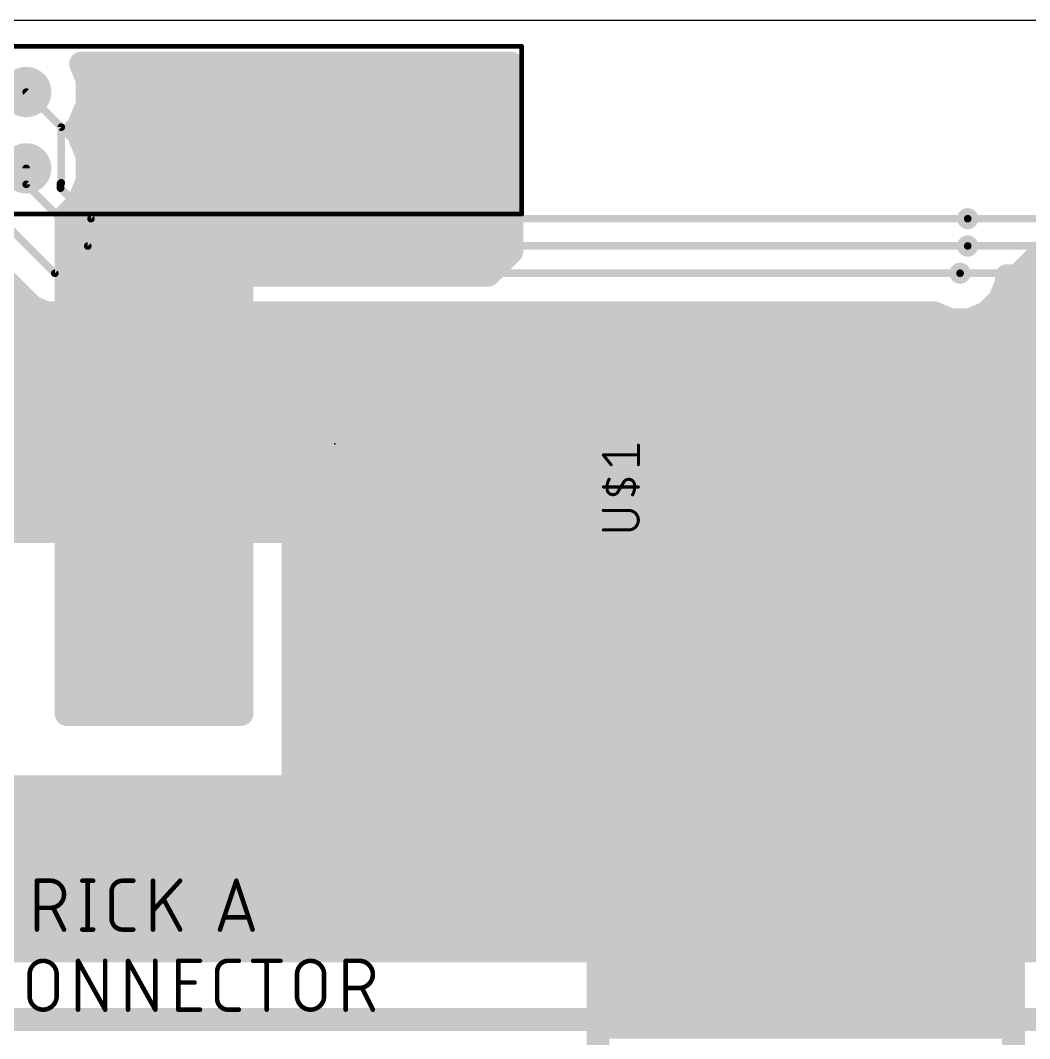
# Model space of a CAD drawing. Extents: x 0 to 6.01, y 0 to 3.
# Drawn here: x 1.967 to 3.291, y 1.665 to 3 of the extents above; entities that cross this region are included whole.
import ezdxf

# ---------------------------------------------------------------- set-up
doc = ezdxf.new("R2010")
doc.units = 0
for name, color, linetype in [('1', 12, 'CONTINUOUS'), ('16', 132, 'CONTINUOUS'), ('17', 110, 'CONTINUOUS'), ('18', 110, 'CONTINUOUS'), ('20', 31, 'CONTINUOUS'), ('21', 253, 'CONTINUOUS'), ('23', 53, 'CONTINUOUS'), ('25', 253, 'CONTINUOUS')]:
    doc.layers.add(name, color=color, linetype=linetype)

# ---------------------------------------------------------------- blocks, each defined once
blk = doc.blocks.new('RECT')
blk.add_solid([(-0.5, -0.5), (0.5, -0.5), (-0.5, 0.5), (0.5, 0.5)])
blk = doc.blocks.new('ROUNDP')
at = {"const_width": 0.5}
blk.add_lwpolyline([(0, -0.25, 1), (0, 0.25, 1), (0, -0.25)], format="xyb", dxfattribs=at)
blk = doc.blocks.new('ROUNDV')
at = {"const_width": 0.5}
blk.add_lwpolyline([(0, -0.25, 1), (0, 0.25, 1), (0, -0.25)], format="xyb", dxfattribs=at)

msp = doc.modelspace()

# ---------------------------------------------------------------- linework, layer by layer
at = {"layer": '1'}
for points, const_width in [([(2.056, 2.922112), (2.047348, 2.943)], 0.032), ([(2.047348, 2.943), (2.611, 2.943)], 0.032), ([(2.611, 2.943), (2.611, 2.697)], 0.032), ([(2.056, 2.889888), (2.056, 2.922112)], 0.032), ([(2.056, 2.912), (2.611, 2.912)], 0.032), ([(2.043668, 2.860117), (2.056, 2.889888)], 0.032), ([(2.051904, 2.88), (2.611, 2.88)], 0.032), ([(2.039551, 2.856), (2.043668, 2.860117)], 0.032), ([(2.043668, 2.851883), (2.039551, 2.856)], 0.032), ([(2.056, 2.822112), (2.043668, 2.851883)], 0.032), ([(2.045277, 2.848), (2.611, 2.848)], 0.032), ([(2.056, 2.789888), (2.056, 2.822112)], 0.032), ([(2.056, 2.816), (2.611, 2.816)], 0.032), ([(2.043668, 2.760117), (2.056, 2.789888)], 0.032), ([(2.053561, 2.784), (2.611, 2.784)], 0.032), ([(2.028491, 2.744939), (2.043668, 2.760117)], 0.032), ([(2.035551, 2.752), (2.611, 2.752)], 0.032), ([(2.028491, 2.091), (2.028491, 2.744939)], 0.032), ([(4.17, 2.74), (3.21, 2.74)], 0.01), ([(2.028491, 2.72), (2.611, 2.72)], 0.032), ([(2.611, 2.697), (2.581, 2.667)], 0.032), ([(2.028491, 2.688), (2.602, 2.688)], 0.032), ([(4.22422, 2.70422), (3.21, 2.70422)], 0.01), ([(2.028491, 2.656), (2.257, 2.656)], 0.032), ([(2.581, 2.667), (2.257, 2.667)], 0.032), ([(2.257, 2.667), (2.257, 2.091)], 0.032), ([(4.158441, 2.668441), (3.2, 2.668441)], 0.01), ([(2.028491, 2.624), (2.257, 2.624)], 0.032), ([(2.028491, 2.592), (2.257, 2.592)], 0.032), ([(2.028491, 2.56), (2.257, 2.56)], 0.032), ([(2.33, 1.99), (2.33, 2.55)], 0.04), ([(2.33, 2.55), (4.15, 2.55)], 0.04), ([(2.028491, 2.528), (2.257, 2.528)], 0.032), ([(2.33, 2.52), (4.18, 2.52)], 0.04), ([(2.028491, 2.496), (2.257, 2.496)], 0.032), ([(2.33, 2.48), (4.22, 2.48)], 0.04), ([(2.028491, 2.464), (2.257, 2.464)], 0.032), ([(2.33, 2.44), (4.26, 2.44)], 0.04), ([(2.028491, 2.432), (2.257, 2.432)], 0.032), ([(2.33, 2.4), (4.275, 2.4)], 0.04), ([(2.028491, 2.4), (2.257, 2.4)], 0.032), ([(2.028491, 2.368), (2.257, 2.368)], 0.032), ([(2.33, 2.36), (4.275, 2.36)], 0.04), ([(2.028491, 2.336), (2.257, 2.336)], 0.032), ([(2.33, 2.32), (4.275, 2.32)], 0.04), ([(2.028491, 2.304), (2.257, 2.304)], 0.032), ([(2.33, 2.28), (4.275, 2.28)], 0.04), ([(2.028491, 2.272), (2.257, 2.272)], 0.032), ([(2.33, 2.24), (4.275, 2.24)], 0.04), ([(2.028491, 2.24), (2.257, 2.24)], 0.032), ([(2.028491, 2.208), (2.257, 2.208)], 0.032), ([(2.33, 2.2), (4.275, 2.2)], 0.04), ([(2.028491, 2.176), (2.257, 2.176)], 0.032), ([(2.33, 2.16), (4.275, 2.16)], 0.04), ([(2.028491, 2.144), (2.257, 2.144)], 0.032), ([(2.33, 2.12), (4.275, 2.12)], 0.04), ([(2.028491, 2.112), (2.257, 2.112)], 0.032), ([(2.257, 2.091), (2.028491, 2.091)], 0.032), ([(2.33, 2.08), (4.275, 2.08)], 0.04), ([(2.33, 2.04), (4.275, 2.04)], 0.04), ([(2.33, 2), (4.275, 2)], 0.04), ([(0.1, 1.99), (2.33, 1.99)], 0.04), ([(0.1, 1.96), (4.26, 1.96)], 0.04), ([(0.1, 1.92), (4.22, 1.92)], 0.04), ([(0.1, 1.88), (4.18, 1.88)], 0.04), ([(0.1, 1.84), (4.14, 1.84)], 0.04), ([(0.1, 1.8), (4.1, 1.8)], 0.04), ([(4.085, 1.785), (0.735, 1.785)], 0.04), ([(3.41, 1.69), (1.384, 1.69)], 0.03)]:
    msp.add_lwpolyline(points, dxfattribs=dict(at, const_width=const_width))
for points, const_width in [([(2.054739, 2.946061, 1), (2.039957, 2.939939)], 0.016), ([(2.047348, 2.951, 1), (2.047348, 2.935)], 0.016), ([(2.619, 2.943, 1), (2.603, 2.943)], 0.016), ([(2.611, 2.935, 1), (2.611, 2.951)], 0.016), ([(2.064, 2.922112, 1), (2.048, 2.922112)], 0.016), ([(2.056, 2.92, 1), (2.056, 2.904)], 0.016), ([(2.048609, 2.91905, 1), (2.063391, 2.925173)], 0.016), ([(2.611, 2.904, 1), (2.611, 2.92)], 0.016), ([(2.048, 2.889888, 1), (2.064, 2.889888)], 0.016), ([(2.063391, 2.886827, 1), (2.048609, 2.892949)], 0.016), ([(2.051904, 2.888, 1), (2.051904, 2.872)], 0.016), ([(2.611, 2.872, 1), (2.611, 2.888)], 0.016), ([(2.045208, 2.861657, 1), (2.033894, 2.850343)], 0.016), ([(2.036277, 2.863179, 1), (2.051059, 2.857056)], 0.016), ([(2.049325, 2.85446, 1), (2.038012, 2.865774)], 0.016), ([(2.033894, 2.861657, 1), (2.045208, 2.850343)], 0.016), ([(2.051059, 2.854944, 1), (2.036277, 2.848821)], 0.016), ([(2.045277, 2.856, 1), (2.045277, 2.84)], 0.016), ([(2.038012, 2.846226, 1), (2.049325, 2.85754)], 0.016), ([(2.611, 2.84, 1), (2.611, 2.856)], 0.016), ([(2.064, 2.822112, 1), (2.048, 2.822112)], 0.016), ([(2.056, 2.824, 1), (2.056, 2.808)], 0.016), ([(2.048609, 2.81905, 1), (2.063391, 2.825173)], 0.016), ([(2.611, 2.808, 1), (2.611, 2.824)], 0.016), ([(2.063391, 2.786827, 1), (2.048609, 2.792949)], 0.016), ([(2.053561, 2.792, 1), (2.053561, 2.776)], 0.016), ([(2.048, 2.789888, 1), (2.064, 2.789888)], 0.016), ([(2.611, 2.776, 1), (2.611, 2.792)], 0.016), ([(2.035551, 2.76, 1), (2.035551, 2.744)], 0.016), ([(2.036277, 2.763179, 1), (2.051059, 2.757056)], 0.016), ([(2.049325, 2.75446, 1), (2.038012, 2.765774)], 0.016), ([(2.611, 2.744, 1), (2.611, 2.76)], 0.016), ([(2.036491, 2.744939, 1), (2.020491, 2.744939)], 0.016), ([(2.022834, 2.750596, 1), (2.034148, 2.739282)], 0.016), ([(3.21, 2.7425, 1), (3.21, 2.7375)], 0.005), ([(2.028491, 2.728, 1), (2.028491, 2.712)], 0.016), ([(2.611, 2.712, 1), (2.611, 2.728)], 0.016), ([(2.616657, 2.691343, 1), (2.605343, 2.702657)], 0.016), ([(2.028491, 2.696, 1), (2.028491, 2.68)], 0.016), ([(2.602, 2.68, 1), (2.602, 2.696)], 0.016), ([(2.603, 2.697, 1), (2.619, 2.697)], 0.016), ([(3.21, 2.70672, 1), (3.21, 2.70172)], 0.005), ([(2.028491, 2.664, 1), (2.028491, 2.648)], 0.016), ([(2.257, 2.675, 1), (2.257, 2.659)], 0.016), ([(2.265, 2.667, 1), (2.249, 2.667)], 0.016), ([(2.257, 2.648, 1), (2.257, 2.664)], 0.016), ([(2.575343, 2.672657, 1), (2.586657, 2.661343)], 0.016), ([(2.581, 2.659, 1), (2.581, 2.675)], 0.016), ([(3.2, 2.670941, 1), (3.2, 2.665941)], 0.005), ([(2.028491, 2.632, 1), (2.028491, 2.616)], 0.016), ([(2.257, 2.616, 1), (2.257, 2.632)], 0.016), ([(2.028491, 2.6, 1), (2.028491, 2.584)], 0.016), ([(2.257, 2.584, 1), (2.257, 2.6)], 0.016), ([(2.028491, 2.568, 1), (2.028491, 2.552)], 0.016), ([(2.257, 2.552, 1), (2.257, 2.568)], 0.016), ([(2.34, 2.55, 1), (2.32, 2.55)], 0.02), ([(2.33, 2.56, 1), (2.33, 2.54)], 0.02), ([(2.028491, 2.536, 1), (2.028491, 2.52)], 0.016), ([(2.257, 2.52, 1), (2.257, 2.536)], 0.016), ([(2.33, 2.53, 1), (2.33, 2.51)], 0.02), ([(2.028491, 2.504, 1), (2.028491, 2.488)], 0.016), ([(2.257, 2.488, 1), (2.257, 2.504)], 0.016), ([(2.33, 2.49, 1), (2.33, 2.47)], 0.02), ([(2.028491, 2.472, 1), (2.028491, 2.456)], 0.016), ([(2.257, 2.456, 1), (2.257, 2.472)], 0.016), ([(2.33, 2.45, 1), (2.33, 2.43)], 0.02), ([(2.028491, 2.44, 1), (2.028491, 2.424)], 0.016), ([(2.257, 2.424, 1), (2.257, 2.44)], 0.016), ([(2.33, 2.41, 1), (2.33, 2.39)], 0.02), ([(2.028491, 2.408, 1), (2.028491, 2.392)], 0.016), ([(2.257, 2.392, 1), (2.257, 2.408)], 0.016), ([(2.028491, 2.376, 1), (2.028491, 2.36)], 0.016), ([(2.257, 2.36, 1), (2.257, 2.376)], 0.016), ([(2.33, 2.37, 1), (2.33, 2.35)], 0.02), ([(2.028491, 2.344, 1), (2.028491, 2.328)], 0.016), ([(2.257, 2.328, 1), (2.257, 2.344)], 0.016), ([(2.33, 2.33, 1), (2.33, 2.31)], 0.02), ([(2.028491, 2.312, 1), (2.028491, 2.296)], 0.016), ([(2.257, 2.296, 1), (2.257, 2.312)], 0.016), ([(2.33, 2.29, 1), (2.33, 2.27)], 0.02), ([(2.028491, 2.28, 1), (2.028491, 2.264)], 0.016), ([(2.257, 2.264, 1), (2.257, 2.28)], 0.016), ([(2.33, 2.25, 1), (2.33, 2.23)], 0.02), ([(2.028491, 2.248, 1), (2.028491, 2.232)], 0.016), ([(2.257, 2.232, 1), (2.257, 2.248)], 0.016), ([(2.028491, 2.216, 1), (2.028491, 2.2)], 0.016), ([(2.257, 2.2, 1), (2.257, 2.216)], 0.016), ([(2.33, 2.21, 1), (2.33, 2.19)], 0.02), ([(2.028491, 2.184, 1), (2.028491, 2.168)], 0.016), ([(2.257, 2.168, 1), (2.257, 2.184)], 0.016), ([(2.33, 2.17, 1), (2.33, 2.15)], 0.02), ([(2.028491, 2.152, 1), (2.028491, 2.136)], 0.016), ([(2.257, 2.136, 1), (2.257, 2.152)], 0.016), ([(2.33, 2.13, 1), (2.33, 2.11)], 0.02), ([(2.028491, 2.12, 1), (2.028491, 2.104)], 0.016), ([(2.257, 2.104, 1), (2.257, 2.12)], 0.016), ([(2.028491, 2.099, 1), (2.028491, 2.083)], 0.016), ([(2.020491, 2.091, 1), (2.036491, 2.091)], 0.016), ([(2.249, 2.091, 1), (2.265, 2.091)], 0.016), ([(2.257, 2.083, 1), (2.257, 2.099)], 0.016), ([(2.33, 2.09, 1), (2.33, 2.07)], 0.02), ([(2.33, 2.05, 1), (2.33, 2.03)], 0.02), ([(2.33, 2.01, 1), (2.33, 1.99)], 0.02), ([(2.33, 1.98, 1), (2.33, 2)], 0.02), ([(2.32, 1.99, 1), (2.34, 1.99)], 0.02)]:
    msp.add_lwpolyline(points, format="xyb", dxfattribs=dict(at, const_width=const_width))
at = {"layer": '16'}
for points, const_width in [([(3.27, 2.66), (3.563, 2.953)], 0.03), ([(2.021, 2.86), (1.975, 2.906)], 0.01), ([(2.021, 2.86), (2.021, 2.786946)], 0.01), ([(2.012559, 2.668441), (1.875, 2.806)], 0.01), ([(1.975, 2.806), (1.975, 2.785)], 0.01), ([(2.021, 2.786946), (2.02, 2.785946)], 0.01), ([(2.02, 2.785946), (2.02, 2.78)], 0.01), ([(2.05578, 2.70422), (1.975, 2.785)], 0.01), ([(2.06, 2.74), (2.02, 2.78)], 0.01), ([(3.21, 2.74), (2.06, 2.74)], 0.01), ([(3.21, 2.70422), (2.05578, 2.70422)], 0.01), ([(3.28, 2.67), (4.02, 2.67)], 0.03), ([(1.947461, 2.66), (1.983103, 2.624357)], 0.03), ([(3.2, 2.668441), (2.012559, 2.668441)], 0.01), ([(3.25162, 2.63395), (3.26089, 2.656329)], 0.03), ([(3.25162, 2.63395), (3.26089, 2.656329)], 0.03), ([(3.26089, 2.656329), (3.26089, 2.665)], 0.03), ([(3.26089, 2.665), (3.27, 2.665)], 0.03), ([(3.26089, 2.656329), (3.26089, 2.66)], 0.03), ([(3.26089, 2.66), (3.27, 2.66)], 0.03), ([(3.27, 2.665), (3.27, 1.145)], 0.03), ([(1.36, 2.64), (1.967461, 2.64)], 0.03), ([(3.234491, 2.616821), (3.25162, 2.63395)], 0.03), ([(3.234491, 2.616821), (3.25162, 2.63395)], 0.03), ([(3.254126, 2.64), (3.99, 2.64)], 0.03), ([(3.254126, 2.64), (3.27, 2.64)], 0.03), ([(1.983103, 2.624357), (2.002216, 2.616441)], 0.03), ([(2.002216, 2.616441), (3.166426, 2.616441)], 0.03), ([(2.725, 1.425), (2.725, 2.616441)], 0.03), ([(2.725, 2.616441), (3.166426, 2.616441)], 0.03), ([(3.166426, 2.616441), (3.187888, 2.607551)], 0.03), ([(3.166426, 2.616441), (3.187888, 2.607551)], 0.03), ([(3.212112, 2.607551), (3.234491, 2.616821)], 0.03), ([(3.212112, 2.607551), (3.234491, 2.616821)], 0.03), ([(1.39, 2.61), (3.181976, 2.61)], 0.03), ([(2.725, 2.61), (3.181976, 2.61)], 0.03), ([(3.187888, 2.607551), (3.212112, 2.607551)], 0.03), ([(3.187888, 2.607551), (3.212112, 2.607551)], 0.03), ([(3.218024, 2.61), (3.96, 2.61)], 0.03), ([(3.218024, 2.61), (3.27, 2.61)], 0.03), ([(1.42, 2.58), (3.93, 2.58)], 0.03), ([(2.725, 2.58), (3.27, 2.58)], 0.03), ([(1.45, 2.55), (3.9, 2.55)], 0.03), ([(2.725, 2.55), (3.27, 2.55)], 0.03), ([(1.48, 2.52), (3.87, 2.52)], 0.03), ([(2.725, 2.52), (3.27, 2.52)], 0.03), ([(1.51, 2.49), (3.84, 2.49)], 0.03), ([(2.725, 2.49), (3.27, 2.49)], 0.03), ([(1.54, 2.46), (3.81, 2.46)], 0.03), ([(2.725, 2.46), (3.27, 2.46)], 0.03), ([(1.57, 2.43), (3.78, 2.43)], 0.03), ([(2.725, 2.43), (3.27, 2.43)], 0.03), ([(1.6, 2.4), (3.75, 2.4)], 0.03), ([(2.725, 2.4), (3.27, 2.4)], 0.03), ([(1.63, 2.37), (3.72, 2.37)], 0.03), ([(2.725, 2.37), (3.27, 2.37)], 0.03), ([(1.66, 2.34), (3.69, 2.34)], 0.03), ([(2.725, 2.34), (3.27, 2.34)], 0.03), ([(3.68, 2.33), (1.67, 2.33)], 0.03), ([(2.725, 2.31), (3.27, 2.31)], 0.03), ([(2.725, 2.28), (3.27, 2.28)], 0.03), ([(2.725, 2.25), (3.27, 2.25)], 0.03), ([(2.725, 2.22), (3.27, 2.22)], 0.03), ([(2.725, 2.19), (3.27, 2.19)], 0.03), ([(2.725, 2.16), (3.27, 2.16)], 0.03), ([(2.725, 2.13), (3.27, 2.13)], 0.03), ([(2.725, 2.1), (3.27, 2.1)], 0.03), ([(2.725, 2.07), (3.27, 2.07)], 0.03), ([(2.725, 2.04), (3.27, 2.04)], 0.03), ([(2.725, 2.01), (3.27, 2.01)], 0.03), ([(2.725, 1.98), (3.27, 1.98)], 0.03), ([(2.725, 1.95), (3.27, 1.95)], 0.03), ([(2.725, 1.92), (3.27, 1.92)], 0.03), ([(2.725, 1.89), (3.27, 1.89)], 0.03), ([(2.725, 1.86), (3.27, 1.86)], 0.03), ([(2.725, 1.83), (3.27, 1.83)], 0.03), ([(2.725, 1.8), (3.27, 1.8)], 0.03), ([(2.725, 1.77), (3.27, 1.77)], 0.03), ([(2.725, 1.74), (3.27, 1.74)], 0.03), ([(2.725, 1.71), (3.27, 1.71)], 0.03), ([(2.725, 1.68), (3.27, 1.68)], 0.03)]:
    msp.add_lwpolyline(points, dxfattribs=dict(at, const_width=const_width))
for points, const_width in [([(1.976768, 2.907768, 1), (1.973232, 2.904232)], 0.005), ([(2.0235, 2.86, 1), (2.0185, 2.86)], 0.005), ([(2.019232, 2.858232, 1), (2.022768, 2.861768)], 0.005), ([(1.9775, 2.806, 1), (1.9725, 2.806)], 0.005), ([(2.0225, 2.785946, 1), (2.0175, 2.785946)], 0.005), ([(2.018232, 2.787714, 1), (2.021768, 2.784178)], 0.005), ([(2.022768, 2.785178, 1), (2.019232, 2.788714)], 0.005), ([(1.976768, 2.786768, 1), (1.973232, 2.783232)], 0.005), ([(1.9725, 2.785, 1), (1.9775, 2.785)], 0.005), ([(2.021768, 2.781768, 1), (2.018232, 2.778232)], 0.005), ([(2.0175, 2.78, 1), (2.0225, 2.78)], 0.005), ([(2.0185, 2.786946, 1), (2.0235, 2.786946)], 0.005), ([(2.06, 2.7425, 1), (2.06, 2.7375)], 0.005), ([(2.058232, 2.738232, 1), (2.061768, 2.741768)], 0.005), ([(3.21, 2.7375, 1), (3.21, 2.7425)], 0.005), ([(2.05578, 2.70672, 1), (2.05578, 2.70172)], 0.005), ([(2.054012, 2.702453, 1), (2.057547, 2.705988)], 0.005), ([(3.21, 2.70172, 1), (3.21, 2.70672)], 0.005), ([(3.28, 2.6775, 1), (3.28, 2.6625)], 0.015), ([(2.012559, 2.670941, 1), (2.012559, 2.665941)], 0.005), ([(2.010791, 2.666673, 1), (2.014327, 2.670209)], 0.005), ([(3.2, 2.665941, 1), (3.2, 2.670941)], 0.005), ([(3.26839, 2.665, 1), (3.25339, 2.665)], 0.015), ([(3.26089, 2.6725, 1), (3.26089, 2.6575)], 0.015), ([(3.26839, 2.66, 1), (3.25339, 2.66)], 0.015), ([(3.26089, 2.6675, 1), (3.26089, 2.6525)], 0.015), ([(3.267819, 2.653459, 1), (3.253961, 2.659199)], 0.015), ([(3.267819, 2.653459, 1), (3.253961, 2.659199)], 0.015), ([(3.2775, 2.665, 1), (3.2625, 2.665)], 0.015), ([(3.264697, 2.665303, 1), (3.275303, 2.654697)], 0.015), ([(3.27, 2.6575, 1), (3.27, 2.6725)], 0.015), ([(3.27, 2.6525, 1), (3.27, 2.6675)], 0.015), ([(3.25339, 2.656329, 1), (3.26839, 2.656329)], 0.015), ([(3.25339, 2.656329, 1), (3.26839, 2.656329)], 0.015), ([(1.967461, 2.6325, 1), (1.967461, 2.6475)], 0.015), ([(3.244691, 2.63682, 1), (3.258549, 2.631079)], 0.015), ([(3.244691, 2.63682, 1), (3.258549, 2.631079)], 0.015), ([(3.256923, 2.628646, 1), (3.246316, 2.639253)], 0.015), ([(3.256923, 2.628646, 1), (3.246316, 2.639253)], 0.015), ([(3.254126, 2.6475, 1), (3.254126, 2.6325)], 0.015), ([(3.254126, 2.6475, 1), (3.254126, 2.6325)], 0.015), ([(3.27, 2.6325, 1), (3.27, 2.6475)], 0.015), ([(1.985973, 2.631287, 1), (1.980233, 2.617428)], 0.015), ([(1.9778, 2.619054, 1), (1.988407, 2.629661)], 0.015), ([(2.002216, 2.623941, 1), (2.002216, 2.608941)], 0.015), ([(1.999345, 2.609512, 1), (2.005086, 2.62337)], 0.015), ([(2.7325, 2.616441, 1), (2.7175, 2.616441)], 0.015), ([(2.725, 2.623941, 1), (2.725, 2.608941)], 0.015), ([(3.169296, 2.62337, 1), (3.163556, 2.609512)], 0.015), ([(3.169296, 2.62337, 1), (3.163556, 2.609512)], 0.015), ([(3.166426, 2.608941, 1), (3.166426, 2.623941)], 0.015), ([(3.166426, 2.608941, 1), (3.166426, 2.623941)], 0.015), ([(3.237361, 2.609892, 1), (3.231621, 2.62375)], 0.015), ([(3.237361, 2.609892, 1), (3.231621, 2.62375)], 0.015), ([(2.725, 2.6175, 1), (2.725, 2.6025)], 0.015), ([(3.187888, 2.615051, 1), (3.187888, 2.600051)], 0.015), ([(3.187888, 2.615051, 1), (3.187888, 2.600051)], 0.015), ([(3.181976, 2.6025, 1), (3.181976, 2.6175)], 0.015), ([(3.181976, 2.6025, 1), (3.181976, 2.6175)], 0.015), ([(3.185018, 2.600622, 1), (3.190758, 2.61448)], 0.015), ([(3.185018, 2.600622, 1), (3.190758, 2.61448)], 0.015), ([(3.209242, 2.61448, 1), (3.214982, 2.600622)], 0.015), ([(3.209242, 2.61448, 1), (3.214982, 2.600622)], 0.015), ([(3.218024, 2.6175, 1), (3.218024, 2.6025)], 0.015), ([(3.218024, 2.6175, 1), (3.218024, 2.6025)], 0.015), ([(3.212112, 2.600051, 1), (3.212112, 2.615051)], 0.015), ([(3.212112, 2.600051, 1), (3.212112, 2.615051)], 0.015), ([(3.229188, 2.622124, 1), (3.239795, 2.611518)], 0.015), ([(3.229188, 2.622124, 1), (3.239795, 2.611518)], 0.015), ([(3.27, 2.6025, 1), (3.27, 2.6175)], 0.015), ([(2.725, 2.5875, 1), (2.725, 2.5725)], 0.015), ([(3.27, 2.5725, 1), (3.27, 2.5875)], 0.015), ([(2.725, 2.5575, 1), (2.725, 2.5425)], 0.015), ([(3.27, 2.5425, 1), (3.27, 2.5575)], 0.015), ([(2.725, 2.5275, 1), (2.725, 2.5125)], 0.015), ([(3.27, 2.5125, 1), (3.27, 2.5275)], 0.015), ([(2.725, 2.4975, 1), (2.725, 2.4825)], 0.015), ([(3.27, 2.4825, 1), (3.27, 2.4975)], 0.015), ([(2.725, 2.4675, 1), (2.725, 2.4525)], 0.015), ([(3.27, 2.4525, 1), (3.27, 2.4675)], 0.015), ([(2.725, 2.4375, 1), (2.725, 2.4225)], 0.015), ([(3.27, 2.4225, 1), (3.27, 2.4375)], 0.015), ([(2.725, 2.4075, 1), (2.725, 2.3925)], 0.015), ([(3.27, 2.3925, 1), (3.27, 2.4075)], 0.015), ([(2.725, 2.3775, 1), (2.725, 2.3625)], 0.015), ([(3.27, 2.3625, 1), (3.27, 2.3775)], 0.015), ([(2.725, 2.3475, 1), (2.725, 2.3325)], 0.015), ([(3.27, 2.3325, 1), (3.27, 2.3475)], 0.015), ([(2.725, 2.3175, 1), (2.725, 2.3025)], 0.015), ([(3.27, 2.3025, 1), (3.27, 2.3175)], 0.015), ([(2.725, 2.2875, 1), (2.725, 2.2725)], 0.015), ([(3.27, 2.2725, 1), (3.27, 2.2875)], 0.015), ([(2.725, 2.2575, 1), (2.725, 2.2425)], 0.015), ([(3.27, 2.2425, 1), (3.27, 2.2575)], 0.015), ([(2.725, 2.2275, 1), (2.725, 2.2125)], 0.015), ([(3.27, 2.2125, 1), (3.27, 2.2275)], 0.015), ([(2.725, 2.1975, 1), (2.725, 2.1825)], 0.015), ([(3.27, 2.1825, 1), (3.27, 2.1975)], 0.015), ([(2.725, 2.1675, 1), (2.725, 2.1525)], 0.015), ([(3.27, 2.1525, 1), (3.27, 2.1675)], 0.015), ([(2.725, 2.1375, 1), (2.725, 2.1225)], 0.015), ([(3.27, 2.1225, 1), (3.27, 2.1375)], 0.015), ([(2.725, 2.1075, 1), (2.725, 2.0925)], 0.015), ([(3.27, 2.0925, 1), (3.27, 2.1075)], 0.015), ([(2.725, 2.0775, 1), (2.725, 2.0625)], 0.015), ([(3.27, 2.0625, 1), (3.27, 2.0775)], 0.015), ([(2.725, 2.0475, 1), (2.725, 2.0325)], 0.015), ([(3.27, 2.0325, 1), (3.27, 2.0475)], 0.015), ([(2.725, 2.0175, 1), (2.725, 2.0025)], 0.015), ([(3.27, 2.0025, 1), (3.27, 2.0175)], 0.015), ([(2.725, 1.9875, 1), (2.725, 1.9725)], 0.015), ([(3.27, 1.9725, 1), (3.27, 1.9875)], 0.015), ([(2.725, 1.9575, 1), (2.725, 1.9425)], 0.015), ([(3.27, 1.9425, 1), (3.27, 1.9575)], 0.015), ([(2.725, 1.9275, 1), (2.725, 1.9125)], 0.015), ([(3.27, 1.9125, 1), (3.27, 1.9275)], 0.015), ([(2.725, 1.8975, 1), (2.725, 1.8825)], 0.015), ([(3.27, 1.8825, 1), (3.27, 1.8975)], 0.015), ([(2.725, 1.8675, 1), (2.725, 1.8525)], 0.015), ([(3.27, 1.8525, 1), (3.27, 1.8675)], 0.015), ([(2.725, 1.8375, 1), (2.725, 1.8225)], 0.015), ([(3.27, 1.8225, 1), (3.27, 1.8375)], 0.015), ([(2.725, 1.8075, 1), (2.725, 1.7925)], 0.015), ([(3.27, 1.7925, 1), (3.27, 1.8075)], 0.015), ([(2.725, 1.7775, 1), (2.725, 1.7625)], 0.015), ([(3.27, 1.7625, 1), (3.27, 1.7775)], 0.015), ([(2.725, 1.7475, 1), (2.725, 1.7325)], 0.015), ([(3.27, 1.7325, 1), (3.27, 1.7475)], 0.015), ([(2.725, 1.7175, 1), (2.725, 1.7025)], 0.015), ([(3.27, 1.7025, 1), (3.27, 1.7175)], 0.015), ([(2.725, 1.6875, 1), (2.725, 1.6725)], 0.015), ([(3.27, 1.6725, 1), (3.27, 1.6875)], 0.015)]:
    msp.add_lwpolyline(points, format="xyb", dxfattribs=dict(at, const_width=const_width))
at = {"layer": '20'}
msp.add_line((6, 3), (0, 3), dxfattribs=at)
at = {"layer": '21'}
for points, const_width in [([(1.225, 2.966), (2.625, 2.966)], 0.006), ([(2.625, 2.966), (2.625, 2.746)], 0.006), ([(2.625, 2.746), (1.225, 2.746)], 0.006), ([(2.778, 2.417445), (2.778, 2.443)], 0.004), ([(2.742222, 2.417445), (2.732, 2.430222)], 0.004), ([(2.732, 2.430222), (2.778, 2.430222)], 0.004), ([(2.778, 2.388222), (2.732, 2.388222)], 0.004), ([(2.755, 2.388222), (2.751167, 2.381833)], 0.004), ([(2.755, 2.388222), (2.758833, 2.394611)], 0.004), ([(2.765222, 2.3575), (2.732, 2.3575)], 0.004), ([(2.732, 2.331945), (2.765222, 2.331945)], 0.004)]:
    msp.add_lwpolyline(points, dxfattribs=dict(at, const_width=const_width))
for points, const_width in [([(2.6265, 2.966, 1), (2.6235, 2.966)], 0.003), ([(2.625, 2.9645, 1), (2.625, 2.9675)], 0.003), ([(2.6235, 2.746, 1), (2.6265, 2.746)], 0.003), ([(2.625, 2.7445, 1), (2.625, 2.7475)], 0.003), ([(2.779, 2.443, 1), (2.777, 2.443)], 0.002), ([(2.732781, 2.430847, 1), (2.731219, 2.429597)], 0.002), ([(2.732, 2.431222, 1), (2.732, 2.429222)], 0.002), ([(2.778, 2.429222, 1), (2.778, 2.431222)], 0.002), ([(2.741441, 2.41682, 1), (2.743003, 2.418069)], 0.002), ([(2.777, 2.417445, 1), (2.779, 2.417445)], 0.002), ([(2.732, 2.389222, 1), (2.732, 2.387222)], 0.002), ([(2.739667, 2.398445, 0.182261), (2.737111, 2.384389)], 0.004), ([(2.740524, 2.39793, 1), (2.738809, 2.398959)], 0.002), ([(2.754143, 2.388737, 1), (2.755857, 2.387708)], 0.002), ([(2.755857, 2.387708, 1), (2.754143, 2.388737)], 0.002), ([(2.772889, 2.392056, 0.691667), (2.758833, 2.394611)], 0.004), ([(2.757976, 2.395126, 1), (2.759691, 2.394097)], 0.002), ([(2.759691, 2.394097, 1), (2.757976, 2.395126)], 0.002), ([(2.770333, 2.378, 0.182258), (2.772889, 2.392056)], 0.004), ([(2.773873, 2.392235, 1), (2.771905, 2.391876)], 0.002), ([(2.771905, 2.391876, 1), (2.773872, 2.392235)], 0.002), ([(2.778, 2.387222, 1), (2.778, 2.389222)], 0.002), ([(2.737111, 2.384389, 0.691674), (2.751167, 2.381833)], 0.004), ([(2.738095, 2.384569, 1), (2.736127, 2.384209)], 0.002), ([(2.736128, 2.384209, 1), (2.738095, 2.384569)], 0.002), ([(2.750309, 2.382348, 1), (2.752024, 2.381319)], 0.002), ([(2.752024, 2.381319, 1), (2.750309, 2.382348)], 0.002), ([(2.769476, 2.378515, 1), (2.771191, 2.377486)], 0.002), ([(2.732, 2.3585, 1), (2.732, 2.3565)], 0.002), ([(2.765222, 2.331945, 1), (2.765222, 2.3575)], 0.004), ([(2.765222, 2.3585, 1), (2.765222, 2.3565)], 0.002), ([(2.765222, 2.3565, 1), (2.765222, 2.3585)], 0.002), ([(2.732, 2.332945, 1), (2.732, 2.330945)], 0.002), ([(2.765222, 2.332945, 1), (2.765222, 2.330945)], 0.002), ([(2.765222, 2.330945, 1), (2.765222, 2.332945)], 0.002)]:
    msp.add_lwpolyline(points, format="xyb", dxfattribs=dict(at, const_width=const_width))
at = {"layer": '23'}
msp.add_point((2.38, 2.445), dxfattribs=at)
at = {"layer": '25', "const_width": 0.006}
for points in [[(1.98907, 1.808), (1.98907, 1.872)], [(1.98907, 1.872), (2.006848, 1.872)], [(2.048609, 1.872), (2.062831, 1.872)], [(2.05572, 1.872), (2.05572, 1.808)], [(2.101241, 1.872), (2.115463, 1.872)], [(2.141339, 1.808), (2.141339, 1.872)], [(2.176895, 1.872), (2.141339, 1.832889)], [(2.229264, 1.808), (2.250597, 1.872)], [(2.250597, 1.872), (2.27193, 1.808)], [(2.087018, 1.822222), (2.087018, 1.857778)], [(2.176895, 1.808), (2.155562, 1.847111)], [(2.006848, 1.836444), (1.98907, 1.836444)], [(2.024626, 1.808), (2.010404, 1.836444)], [(2.266597, 1.824), (2.234597, 1.824)], [(2.048609, 1.808), (2.062831, 1.808)], [(2.115463, 1.808), (2.101241, 1.808)], [(2.043031, 1.703), (2.043031, 1.767)], [(2.043031, 1.767), (2.078586, 1.703)], [(2.078586, 1.703), (2.078586, 1.767)], [(2.108674, 1.703), (2.108674, 1.767)], [(2.108674, 1.767), (2.144229, 1.703)], [(2.144229, 1.703), (2.144229, 1.767)], [(2.174434, 1.703), (2.174434, 1.767)], [(2.174434, 1.767), (2.202878, 1.767)], [(2.239667, 1.767), (2.253889, 1.767)], [(2.272781, 1.767), (2.308337, 1.767)], [(2.290559, 1.703), (2.290559, 1.767)], [(2.394171, 1.703), (2.394171, 1.767)], [(2.394171, 1.767), (2.411949, 1.767)], [(1.979439, 1.720778), (1.979439, 1.749222)], [(2.014994, 1.749222), (2.014994, 1.720778)], [(2.225445, 1.717222), (2.225445, 1.752778)], [(2.330219, 1.720778), (2.330219, 1.749222)], [(2.365774, 1.749222), (2.365774, 1.720778)], [(2.174434, 1.738555), (2.195767, 1.738555)], [(2.411949, 1.731444), (2.394171, 1.731444)], [(2.429726, 1.703), (2.415504, 1.731444)], [(2.202878, 1.703), (2.174434, 1.703)], [(2.253889, 1.703), (2.239667, 1.703)]]:
    msp.add_lwpolyline(points, dxfattribs=at)
at = {"layer": '25'}
for points, const_width in [([(1.99057, 1.872, 1), (1.98757, 1.872)], 0.003), ([(1.98907, 1.8735, 1), (1.98907, 1.8705)], 0.003), ([(2.006848, 1.836444, 1), (2.006848, 1.872)], 0.006), ([(2.006848, 1.8735, 1), (2.006848, 1.8705)], 0.003), ([(2.006848, 1.8705, 1), (2.006848, 1.8735)], 0.003), ([(2.048609, 1.8735, 1), (2.048609, 1.8705)], 0.003), ([(2.05722, 1.872, 1), (2.05422, 1.872)], 0.003), ([(2.062831, 1.8705, 1), (2.062831, 1.8735)], 0.003), ([(2.101241, 1.872, 0.414211), (2.087018, 1.857778)], 0.006), ([(2.101241, 1.8735, 1), (2.101241, 1.8705)], 0.003), ([(2.101241, 1.8705, 1), (2.101241, 1.8735)], 0.003), ([(2.115463, 1.8705, 1), (2.115463, 1.8735)], 0.003), ([(2.142839, 1.872, 1), (2.139839, 1.872)], 0.003), ([(2.178005, 1.870991, 1), (2.175785, 1.873009)], 0.003), ([(2.25202, 1.872474, 1), (2.249174, 1.871526)], 0.003), ([(2.25202, 1.871526, 1), (2.249174, 1.872474)], 0.003), ([(2.088518, 1.857778, 1), (2.085518, 1.857778)], 0.003), ([(2.085518, 1.857778, 1), (2.088518, 1.857778)], 0.003), ([(2.156878, 1.847829, 1), (2.154245, 1.846393)], 0.003), ([(1.98907, 1.837944, 1), (1.98907, 1.834944)], 0.003), ([(2.006848, 1.837944, 1), (2.006848, 1.834944)], 0.003), ([(2.006848, 1.834944, 1), (2.006848, 1.837944)], 0.003), ([(2.011745, 1.837115, 1), (2.009062, 1.835774)], 0.003), ([(2.14023, 1.833898, 1), (2.142449, 1.83188)], 0.003), ([(2.087018, 1.822222, 0.414214), (2.101241, 1.808)], 0.006), ([(2.088518, 1.822222, 1), (2.085518, 1.822222)], 0.003), ([(2.085518, 1.822222, 1), (2.088518, 1.822222)], 0.003), ([(2.234597, 1.8255, 1), (2.234597, 1.8225)], 0.003), ([(2.266597, 1.8225, 1), (2.266597, 1.8255)], 0.003), ([(1.98757, 1.808, 1), (1.99057, 1.808)], 0.003), ([(2.023284, 1.807329, 1), (2.025967, 1.808671)], 0.003), ([(2.048609, 1.8095, 1), (2.048609, 1.8065)], 0.003), ([(2.05422, 1.808, 1), (2.05722, 1.808)], 0.003), ([(2.062831, 1.8065, 1), (2.062831, 1.8095)], 0.003), ([(2.101241, 1.8095, 1), (2.101241, 1.8065)], 0.003), ([(2.101241, 1.8065, 1), (2.101241, 1.8095)], 0.003), ([(2.115463, 1.8065, 1), (2.115463, 1.8095)], 0.003), ([(2.139839, 1.808, 1), (2.142839, 1.808)], 0.003), ([(2.175578, 1.807282, 1), (2.178212, 1.808718)], 0.003), ([(2.227841, 1.808474, 1), (2.230687, 1.807526)], 0.003), ([(2.270507, 1.807526, 1), (2.273353, 1.808474)], 0.003), ([(2.014994, 1.749222, 1), (1.979439, 1.749222)], 0.006), ([(2.044342, 1.767728, 1), (2.041719, 1.766272)], 0.003), ([(2.044531, 1.767, 1), (2.041531, 1.767)], 0.003), ([(2.080086, 1.767, 1), (2.077086, 1.767)], 0.003), ([(2.109985, 1.767728, 1), (2.107362, 1.766272)], 0.003), ([(2.110174, 1.767, 1), (2.107174, 1.767)], 0.003), ([(2.145729, 1.767, 1), (2.142729, 1.767)], 0.003), ([(2.175934, 1.767, 1), (2.172934, 1.767)], 0.003), ([(2.174434, 1.7685, 1), (2.174434, 1.7655)], 0.003), ([(2.202878, 1.7655, 1), (2.202878, 1.7685)], 0.003), ([(2.239667, 1.767, 0.414211), (2.225445, 1.752778)], 0.006), ([(2.239667, 1.7685, 1), (2.239667, 1.7655)], 0.003), ([(2.239667, 1.7655, 1), (2.239667, 1.7685)], 0.003), ([(2.253889, 1.7655, 1), (2.253889, 1.7685)], 0.003), ([(2.272781, 1.7685, 1), (2.272781, 1.7655)], 0.003), ([(2.292059, 1.767, 1), (2.289059, 1.767)], 0.003), ([(2.308337, 1.7655, 1), (2.308337, 1.7685)], 0.003), ([(2.365774, 1.749222, 1), (2.330219, 1.749222)], 0.006), ([(2.395671, 1.767, 1), (2.392671, 1.767)], 0.003), ([(2.394171, 1.7685, 1), (2.394171, 1.7655)], 0.003), ([(2.411949, 1.731444, 1), (2.411949, 1.767)], 0.006), ([(2.411949, 1.7685, 1), (2.411949, 1.7655)], 0.003), ([(2.411949, 1.7655, 1), (2.411949, 1.7685)], 0.003), ([(1.980939, 1.749222, 1), (1.977939, 1.749222)], 0.003), ([(1.977939, 1.749222, 1), (1.980939, 1.749222)], 0.003), ([(2.016494, 1.749222, 1), (2.013494, 1.749222)], 0.003), ([(2.013494, 1.749222, 1), (2.016494, 1.749222)], 0.003), ([(2.226945, 1.752778, 1), (2.223945, 1.752778)], 0.003), ([(2.223945, 1.752778, 1), (2.226945, 1.752778)], 0.003), ([(2.331719, 1.749222, 1), (2.328719, 1.749222)], 0.003), ([(2.328719, 1.749222, 1), (2.331719, 1.749222)], 0.003), ([(2.367274, 1.749222, 1), (2.364274, 1.749222)], 0.003), ([(2.364274, 1.749222, 1), (2.367274, 1.749222)], 0.003), ([(2.174434, 1.740055, 1), (2.174434, 1.737055)], 0.003), ([(2.195767, 1.737055, 1), (2.195767, 1.740055)], 0.003), ([(1.979439, 1.720778, 1), (2.014994, 1.720778)], 0.006), ([(1.980939, 1.720778, 1), (1.977939, 1.720778)], 0.003), ([(1.977939, 1.720778, 1), (1.980939, 1.720778)], 0.003), ([(2.016494, 1.720778, 1), (2.013494, 1.720778)], 0.003), ([(2.013494, 1.720778, 1), (2.016494, 1.720778)], 0.003), ([(2.330219, 1.720778, 1), (2.365774, 1.720778)], 0.006), ([(2.331719, 1.720778, 1), (2.328719, 1.720778)], 0.003), ([(2.328719, 1.720778, 1), (2.331719, 1.720778)], 0.003), ([(2.367274, 1.720778, 1), (2.364274, 1.720778)], 0.003), ([(2.364274, 1.720778, 1), (2.367274, 1.720778)], 0.003), ([(2.394171, 1.732944, 1), (2.394171, 1.729944)], 0.003), ([(2.411949, 1.732944, 1), (2.411949, 1.729944)], 0.003), ([(2.411949, 1.729944, 1), (2.411949, 1.732944)], 0.003), ([(2.416846, 1.732115, 1), (2.414163, 1.730774)], 0.003), ([(2.225445, 1.717222, 0.414214), (2.239667, 1.703)], 0.006), ([(2.226945, 1.717222, 1), (2.223945, 1.717222)], 0.003), ([(2.223945, 1.717222, 1), (2.226945, 1.717222)], 0.003), ([(2.041531, 1.703, 1), (2.044531, 1.703)], 0.003), ([(2.077086, 1.703, 1), (2.080086, 1.703)], 0.003), ([(2.077275, 1.702272, 1), (2.079897, 1.703728)], 0.003), ([(2.107174, 1.703, 1), (2.110174, 1.703)], 0.003), ([(2.142729, 1.703, 1), (2.145729, 1.703)], 0.003), ([(2.142918, 1.702272, 1), (2.14554, 1.703728)], 0.003), ([(2.174434, 1.7045, 1), (2.174434, 1.7015)], 0.003), ([(2.172934, 1.703, 1), (2.175934, 1.703)], 0.003), ([(2.202878, 1.7015, 1), (2.202878, 1.7045)], 0.003), ([(2.239667, 1.7045, 1), (2.239667, 1.7015)], 0.003), ([(2.239667, 1.7015, 1), (2.239667, 1.7045)], 0.003), ([(2.253889, 1.7015, 1), (2.253889, 1.7045)], 0.003), ([(2.289059, 1.703, 1), (2.292059, 1.703)], 0.003), ([(2.392671, 1.703, 1), (2.395671, 1.703)], 0.003), ([(2.428385, 1.702329, 1), (2.431068, 1.703671)], 0.003)]:
    msp.add_lwpolyline(points, format="xyb", dxfattribs=dict(at, const_width=const_width))

# ---------------------------------------------------------------- block references
at = {"layer": '1', "xscale": 0.412992, "yscale": 0.329921, "rotation": 270}
msp.add_blockref('RECT', (2.544961, 2.238504), dxfattribs=at)
at = {"layer": '1', "xscale": 0.137953, "yscale": 0.04}
for p in [(2.142874, 2.338504), (2.142874, 2.138504)]:
    msp.add_blockref('RECT', p, dxfattribs=at)
at = {"layer": '17', "xscale": 0.066, "yscale": 0.066}
for p in [(1.975, 2.906), (1.975, 2.906), (2.075, 2.906), (2.075, 2.906), (2.175, 2.906), (2.175, 2.906), (2.275, 2.906), (2.275, 2.906), (2.375, 2.906), (2.375, 2.906), (2.475, 2.906), (2.475, 2.906), (2.575, 2.906), (2.575, 2.906), (1.975, 2.806), (1.975, 2.806), (2.075, 2.806), (2.075, 2.806), (2.175, 2.806), (2.175, 2.806), (2.275, 2.806), (2.275, 2.806), (2.375, 2.806), (2.375, 2.806), (2.475, 2.806), (2.475, 2.806), (2.575, 2.806), (2.575, 2.806)]:
    msp.add_blockref('ROUNDP', p, dxfattribs=at)
at = {"layer": '18', "xscale": 0.02778, "yscale": 0.02778}
for p in [(3.21, 2.74), (3.21, 2.74), (3.21, 2.70422), (3.21, 2.70422), (3.2, 2.668441), (3.2, 2.668441)]:
    msp.add_blockref('ROUNDV', p, dxfattribs=at)

doc.saveas('drawing.dxf')
